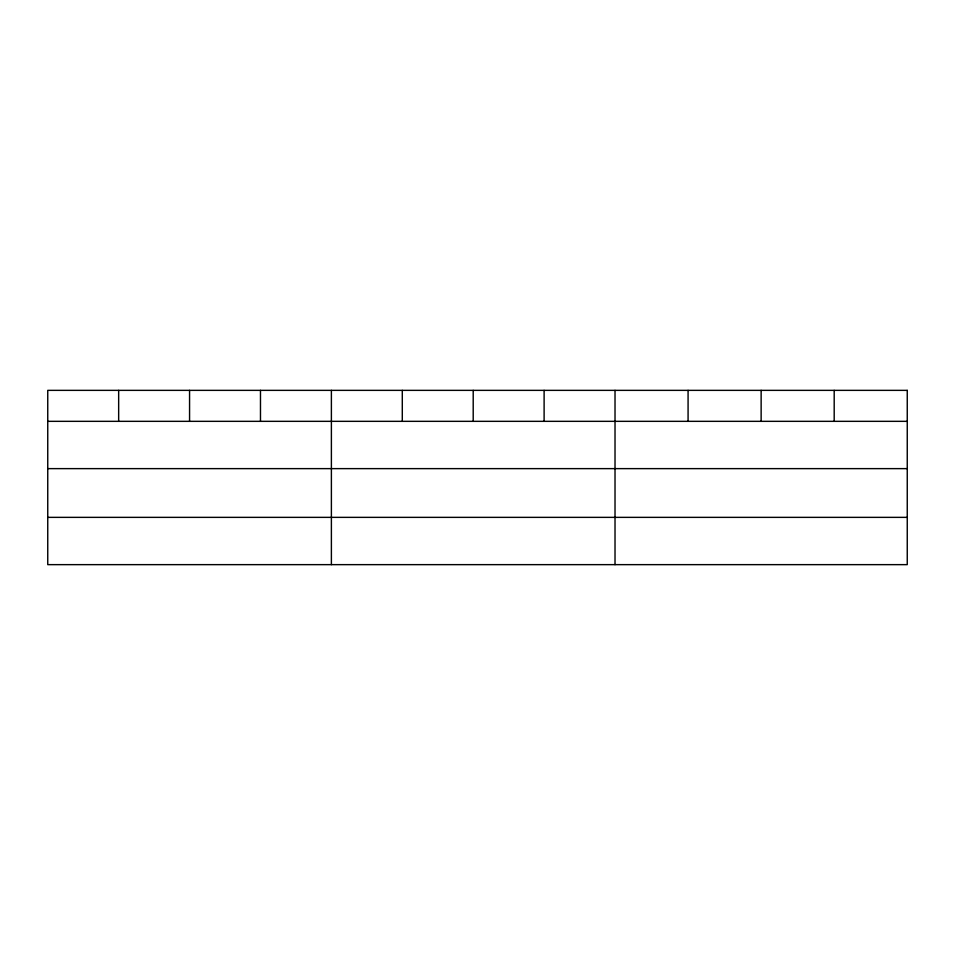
<?xml version="1.0" encoding="UTF-8"?>
<svg xmlns="http://www.w3.org/2000/svg" width="955" height="955" viewBox="0 0 955 955"><rect width="100%" height="100%" fill="white"/><g stroke="black" fill="none" stroke-linecap="round" stroke-linejoin="round"><path stroke-width="1.43" d="M47.75 421.334L907.25 421.334M47.75 468.63L907.25 468.63M47.75 517.359L907.25 517.359M834.192 390.356L834.192 421.334M761.135 390.356L761.135 421.334M688.077 390.356L688.077 421.334M615.02 390.356L615.02 564.644M544.111 390.356L544.111 421.334M473.202 390.356L473.202 421.334M402.294 390.356L402.294 421.334M331.385 390.356L331.385 564.644M260.476 390.356L260.476 421.334M189.568 390.356L189.568 421.334M118.659 390.356L118.659 421.334M907.25 390.356L47.75 390.356L47.75 564.644L907.25 564.644L907.25 390.356"/></g></svg>
